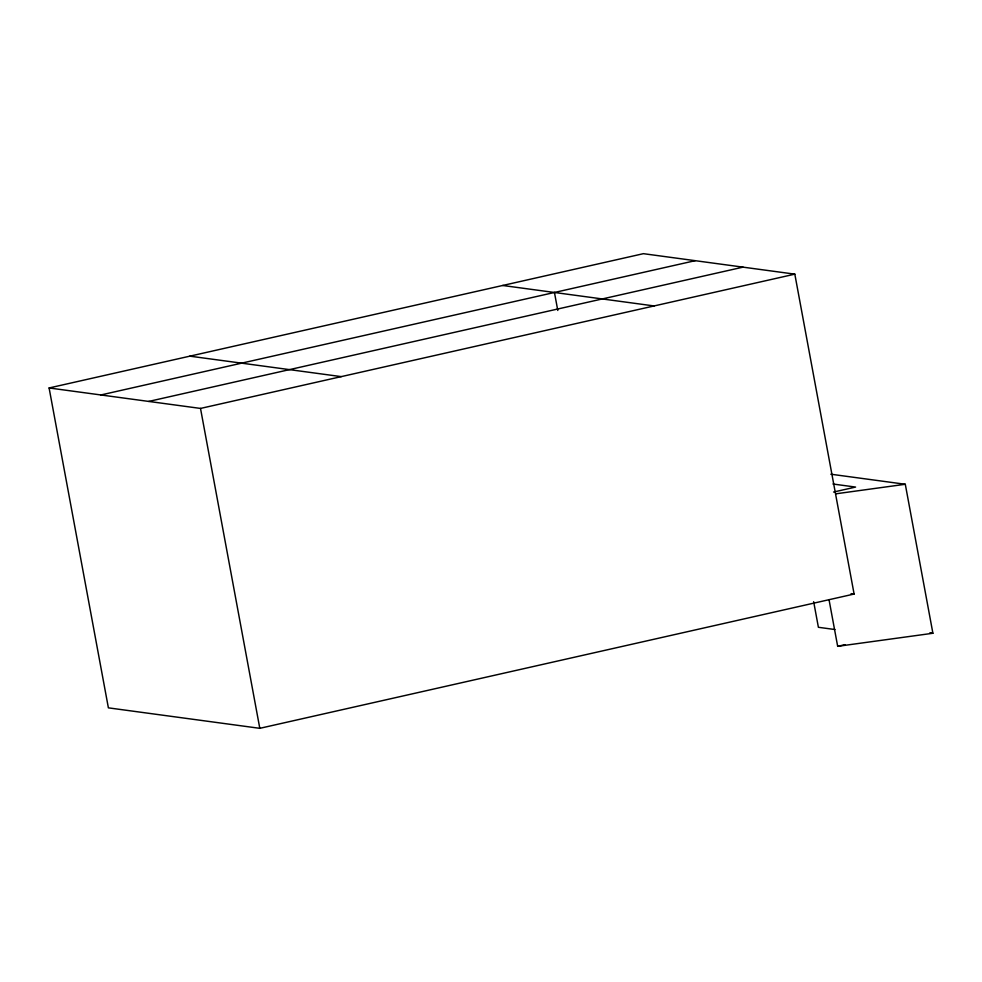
<?xml version="1.0" encoding="UTF-8"?>
<svg xmlns="http://www.w3.org/2000/svg" width="982" height="982" viewBox="0 0 982 982"><rect width="100%" height="100%" fill="white"/><g stroke="black" fill="none" stroke-linecap="round" stroke-linejoin="round"><path stroke-width="1.47" d="M49.1 387.964L643.406 253.675L794.819 274.15L854.107 594.036L259.8 728.325L108.388 707.85L49.1 387.964L200.512 408.426L794.819 274.15M100.888 394.96L695.195 260.672M148.724 401.429L743.03 267.141M833.558 492.043L855.58 487.072L832.982 484.016M829.029 599.683L837.671 646.328L845.011 644.671M835.756 493.823L905.294 484.273L932.9 633.255L837.671 646.328M502.661 285.48L654.073 305.942M189.845 356.159L341.257 376.622M830.821 474.208L905.294 484.273M851.087 593.631L854.107 594.036M929.856 632.838L932.9 633.255M834.97 629.536L818.399 627.289L813.661 601.708M554.449 292.476L557.788 310.472M200.512 408.426L259.8 728.325"/></g></svg>
